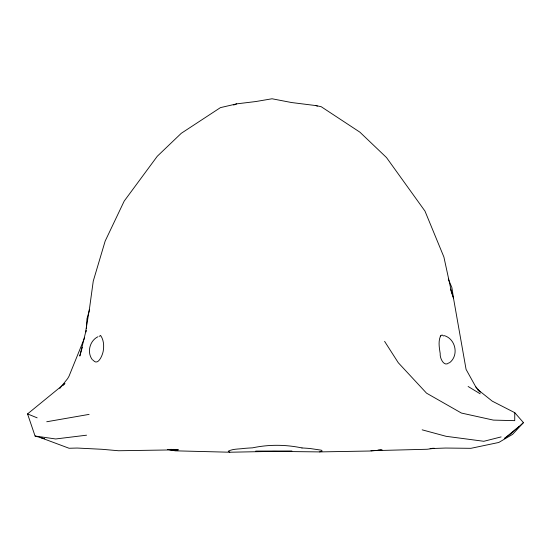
<?xml version="1.0" encoding="UTF-8"?>
<svg xmlns="http://www.w3.org/2000/svg" width="551" height="551" viewBox="0 0 551 551"><rect width="100%" height="100%" fill="white"/><g stroke="black" fill="none" stroke-linecap="round" stroke-linejoin="round"><path stroke-width="0.83" d="M479.652 391.761L477.366 389.247L492.25 401.149L514.765 412.678L514.724 420.654L493.4 420.11L461.414 413.05L426.522 393.152L398.29 362.744L384.591 341.358M86.101 331.977L86.211 330.318M86.321 328.665L86.982 318.719L89.565 309.628M82.299 347.268L79.799 356.07L85.439 333.004L89.599 307.782L93.257 281.1L105.158 241.097L124.182 201.115L157.283 156.257L181.3 133.28L220.421 107.631L236.668 103.864L255.85 101.536L272.042 98.774L291.644 102.548L316.012 105.599L321.199 106.701L359.899 132.171L386.492 157.545L424.973 211.088L443.899 257.014L451.31 291.204L453.459 297.981L466.07 369.37L476.581 388.324M84.661 337.611L69.02 376.195L67.649 378.592L59.756 388.476M440.352 336.399C438.135 341.847 439.319 347.963 440.208 353.57C439.636 357.854 443.913 367.186 448.755 362.937M440.662 335.896L442.054 334.96L443.638 335.993M63.282 385.245L64.922 383.379L27.55 413.918L35.064 436.02L44.59 438.741M514.765 412.678L523.45 422.61L512.602 434.333L498.807 442.46L470.891 448.321L445.628 448.046L430.09 448.59L433.499 448.211M449.396 362.854C459.148 355.615 455.773 338.92 444.258 335.628M99.09 336.317L100.578 335.69M523.45 422.61L509.751 434.725L504.282 438.589L518.884 426.646M97.796 336.799C89.579 340.938 86.693 352.619 92.492 359.934M233.631 105.048L236.668 103.864M167.752 449.416L175.204 450.828L229.801 452.226L273.943 451.365L319.663 451.91L322.163 451.007L321.281 450.174L309.855 448.486A47.069 3.595 0.1 0 0 301.969 447.956M501.114 436.915L483.833 441.289L446.076 436.302L422.162 429.835M46.745 421.756L89.097 414.38M434.649 448.287L427.177 449.258L370.981 450.711L374.411 450.429M86.548 435.194L55.679 438.968L35.064 436.02M376.14 450.456L370.141 451.014L319.663 451.91M377.855 450.298L382.139 449.898M377.841 450.146L381.271 449.871M291.92 450.993L255.726 451.09M173.241 449.368L178.366 449.816L118.555 450.746L101.949 449.285L77.209 448.046L69.075 448.259L40.195 437.487M167.373 449.409L176.788 450.319L174.268 449.885M302.01 447.949C285.742 444.519 268.805 444.382 252.53 447.846A47.007 4.484 0.1 0 0 244.3 448.383C238.976 449.23 233.094 448.666 228.238 451.207L229.801 452.226M170.9 449.299L172.58 449.588M316.012 105.599L317.383 106.109M27.55 413.918L37.151 417.837M468.109 386.478L480.176 393.813M100.826 335.773C103.519 339.809 104.098 345.195 103.374 350.002C103.037 354.396 98.092 366.649 93.147 360.182M475.961 386.967L480.417 392.147M448.328 279.054L451.903 287.663L453.459 297.981L450.511 289.123M440.325 336.275A13.431 4.649 87.2 0 1 440.642 335.786"/></g></svg>
